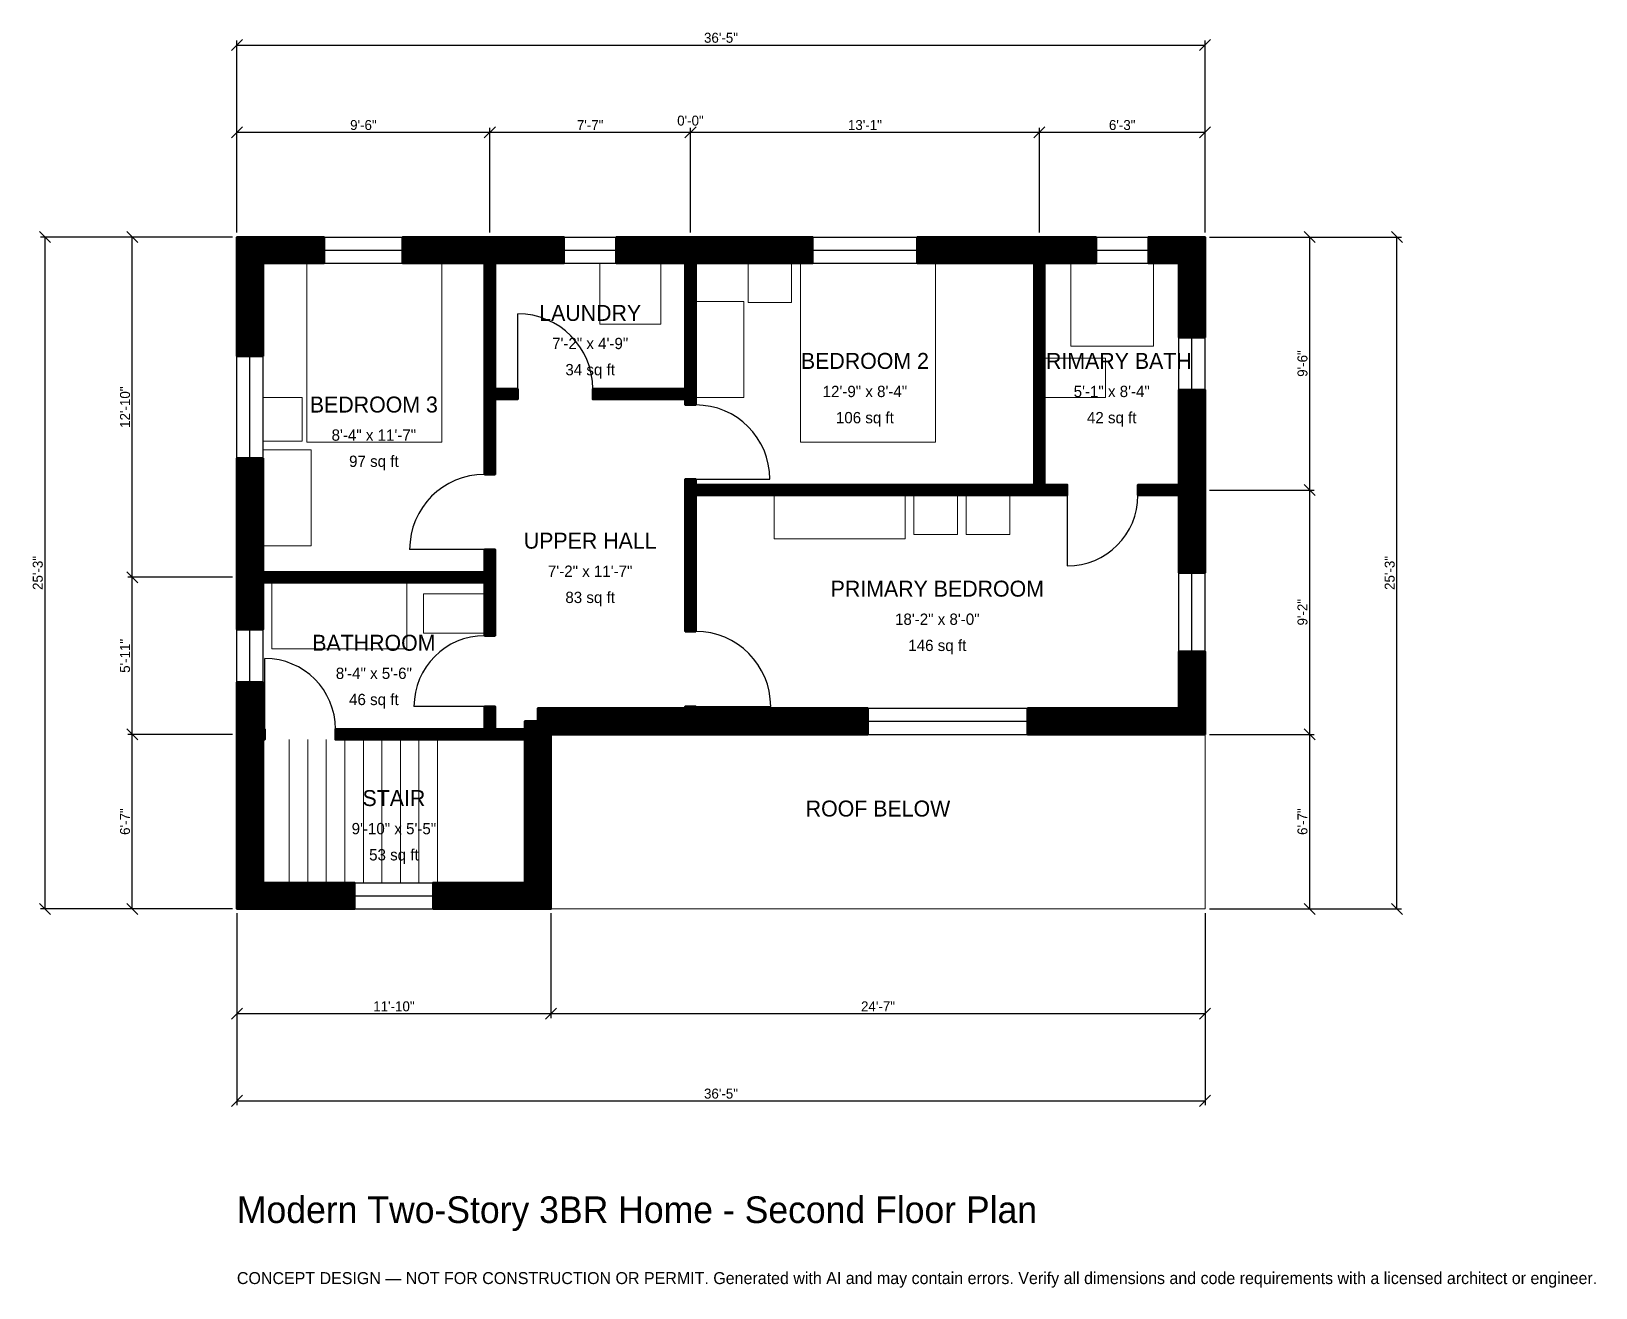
# Model space of a CAD drawing. Header units: inches. Extents: x -93 to 613, y -171 to 396.
import ezdxf
from ezdxf.enums import TextEntityAlignment as Align

# ---------------------------------------------------------------- set-up
doc = ezdxf.new("R2010")
doc.units = ezdxf.units.IN
doc.header["$MEASUREMENT"] = 0
doc.linetypes.add('DASHED', pattern=[0.6, 0.5, -0.1])
for name, color, linetype, lineweight in [('A-ANNO-DIMS', 1, 'Continuous', 13), ('A-ANNO-TEXT', 7, 'Continuous', 18), ('A-AREA-IDEN', 7, 'Continuous', 18), ('A-DOOR', 2, 'Continuous', 25), ('A-FLOR-FIXT', 9, 'Continuous', 13), ('A-FLOR-STRS', 3, 'Continuous', 18), ('A-FURN', 9, 'Continuous', 13), ('A-GLAZ', 4, 'Continuous', 25), ('A-SITE-PAVE', 8, 'Continuous', 13), ('A-WALL', 7, 'Continuous', 50), ('A-WALL-PATT', 8, 'Continuous', 13)]:
    doc.layers.add(name, color=color, linetype=linetype, lineweight=lineweight)
doc.dimstyles.new('PLAN', dxfattribs={"dimtxt": 4.5, "dimasz": 3, "dimexe": 2, "dimexo": 2, "dimgap": 1, "dimtad": 1, "dimdec": 0, "dimlunit": 4, "dimtsz": 2.5, "dimcen": 2.5, "dimclrd": 1, "dimclre": 1, "dimazin": 3, "dimtfac": 1, "dimtmove": 0, "dimatfit": 3})

msp = doc.modelspace()

# ---------------------------------------------------------------- hatches: boundary and pattern name
at = {"layer": 'A-WALL-PATT'}
h = msp.add_hatch(dxfattribs=at)
h.set_pattern_fill('ANSI31', color=8, scale=0.8)
h.paths.add_polyline_path([(88.5827, 0), (88.5827, 11.811), (129.9213, 11.811), (129.9213, 76.378), (116.5354, 76.378), (111.811, 76.378), (44.4882, 76.378), (44.4882, 81.1024), (111.811, 81.1024), (111.811, 91.3386), (116.5354, 91.3386), (116.5354, 81.1024), (129.9213, 81.1024), (129.9213, 84.6457), (135.8268, 84.6457), (135.8268, 90.5512), (198.8189, 90.5512), (202.3622, 90.5512), (202.3622, 91.3386), (207.0866, 91.3386), (207.0866, 90.5512), (210.6299, 90.5512), (284.8425, 90.5512), (284.8425, 78.7402), (210.6299, 78.7402), (207.0866, 78.7402), (207.0866, 78.7401), (202.3622, 78.7401), (202.3622, 78.7402), (198.8189, 78.7402), (144.0945, 78.7402), (144.0945, 78.7401), (141.7323, 78.7401), (141.7323, 76.378), (141.7323, 76.378), (141.7323, 11.811), (141.7323, 11.811), (141.7323, 0), (141.7323, 0), (141.7323, 0), (129.9213, 0), (129.9213, 0), (88.5827, 0)])
h.paths.add_polyline_path([(11.811, 0), (11.811, 0), (0, 0), (0, 0), (0, 0), (0, 0), (0, 0), (0, 11.811), (0, 11.811), (0, 72.8346), (0, 76.378), (0, 76.378), (0, 81.1024), (0, 81.1024), (0, 84.6457), (0, 102.3622), (11.811, 102.3622), (11.811, 84.6457), (11.811, 81.1024), (12.5984, 81.1024), (12.5984, 76.378), (11.811, 76.378), (11.811, 72.8346), (11.811, 11.811), (53.1496, 11.811), (53.1496, 0), (11.811, 0)])
h.paths.add_polyline_path([(0, 143.7008), (0, 147.2441), (0, 147.2441), (0, 151.9685), (0, 151.9685), (0, 155.5118), (0, 203.3465), (11.811, 203.3465), (11.811, 155.5118), (11.811, 151.9685), (111.811, 151.9685), (111.811, 162.2047), (116.5354, 162.2047), (116.5354, 151.9685), (116.5354, 147.2441), (116.5354, 123.2283), (111.811, 123.2283), (111.811, 147.2441), (11.811, 147.2441), (11.811, 143.7008), (11.811, 125.9843), (0, 125.9843), (0, 143.7008)])
h.paths.add_polyline_path([(0, 291.3386), (0, 291.3386), (0, 303.1496), (0, 303.1496), (0, 303.1496), (0, 303.1496), (11.811, 303.1496), (11.811, 303.1496), (39.3701, 303.1496), (39.3701, 291.3386), (11.811, 291.3386), (11.811, 249.4094), (0, 249.4094), (0, 291.3386)])
h.paths.add_polyline_path([(108.2677, 303.1496), (108.2677, 303.1496), (111.811, 303.1496), (111.811, 303.1496), (116.5354, 303.1496), (116.5354, 303.1496), (147.6378, 303.1496), (147.6378, 291.3386), (120.0787, 291.3386), (120.0787, 291.3386), (116.5354, 291.3386), (116.5354, 234.6457), (126.7717, 234.6457), (126.7717, 229.9213), (116.5354, 229.9213), (116.5354, 196.063), (111.811, 196.063), (111.811, 229.9213), (111.811, 234.6457), (111.811, 291.3386), (74.8031, 291.3386), (74.8031, 303.1496), (108.2677, 303.1496)])
h.paths.add_polyline_path([(202.3622, 303.1496), (202.3622, 303.1496), (207.0866, 303.1496), (207.0866, 303.1496), (210.6299, 303.1496), (210.6299, 303.1496), (259.8425, 303.1496), (259.8425, 291.3386), (207.0866, 291.3386), (207.0866, 234.6457), (207.0866, 229.9213), (207.0866, 227.3622), (202.3622, 227.3622), (202.3622, 229.9213), (160.6299, 229.9213), (160.6299, 234.6457), (202.3622, 234.6457), (202.3622, 291.3386), (198.8189, 291.3386), (198.8189, 291.3386), (171.2598, 291.3386), (171.2598, 303.1496), (202.3622, 303.1496)])
h.paths.add_polyline_path([(356.2992, 303.1496), (359.8425, 303.1496), (359.8425, 303.1496), (364.5669, 303.1496), (364.5669, 303.1496), (368.1102, 303.1496), (387.7953, 303.1496), (387.7953, 291.3386), (368.1102, 291.3386), (364.5669, 291.3386), (364.5669, 191.3386), (374.8031, 191.3386), (374.8031, 186.6142), (364.5669, 186.6142), (359.8425, 186.6142), (207.0866, 186.6142), (207.0866, 125.1969), (202.3622, 125.1969), (202.3622, 186.6142), (202.3622, 191.3386), (202.3622, 193.8976), (207.0866, 193.8976), (207.0866, 191.3386), (359.8425, 191.3386), (359.8425, 291.3386), (356.2992, 291.3386), (307.0866, 291.3386), (307.0866, 303.1496), (356.2992, 303.1496)])
h.paths.add_polyline_path([(425.1968, 303.1496), (425.1968, 303.1496), (437.0079, 303.1496), (437.0079, 303.1496), (437.0079, 303.1496), (437.0079, 291.3386), (437.0079, 291.3386), (437.0079, 257.874), (425.1968, 257.874), (425.1968, 291.3386), (411.4173, 291.3386), (411.4173, 303.1496), (425.1968, 303.1496)])
h.paths.add_polyline_path([(437.0079, 194.8819), (437.0079, 194.8819), (437.0079, 191.3386), (437.0079, 191.3386), (437.0079, 186.6142), (437.0079, 186.6142), (437.0079, 151.5748), (425.1968, 151.5748), (425.1968, 183.0709), (425.1968, 183.0709), (425.1968, 186.6142), (406.6929, 186.6142), (406.6929, 191.3386), (425.1968, 191.3386), (425.1968, 234.252), (437.0079, 234.252), (437.0079, 194.8819)])
h.paths.add_polyline_path([(437.0079, 90.5512), (437.0079, 90.5512), (437.0079, 78.7402), (437.0079, 78.7402), (437.0079, 78.7401), (425.1968, 78.7401), (425.1968, 78.7402), (356.8898, 78.7402), (356.8898, 90.5512), (425.1968, 90.5512), (425.1968, 116.1417), (437.0079, 116.1417), (437.0079, 90.5512)])

# ---------------------------------------------------------------- linework, layer by layer
at = {"layer": 'A-DOOR'}
for p, q in [((126.7717, 234.6457), (126.7717, 268.5039)), ((207.0866, 193.8976), (240.5512, 193.8976)), ((374.8031, 186.6142), (374.8031, 154.7244)), ((111.811, 162.2047), (77.9528, 162.2047)), ((12.5984, 81.1024), (12.5984, 112.9921)), ((111.811, 91.3386), (79.9213, 91.3386)), ((207.0866, 91.3386), (240.9449, 91.3386))]:
    msp.add_line(p, q, dxfattribs=at)
for centre, radius, start, end in [((126.7717, 234.6457), 33.8583, 0, 90), ((207.0866, 193.8976), 33.4646, 0, 90), ((111.811, 162.2047), 33.8583, 90, 180), ((374.8031, 186.6142), 31.8898, 270, 360), ((111.811, 91.3386), 31.8898, 90, 180), ((207.0866, 91.3386), 33.8583, 0, 90), ((12.5984, 81.1024), 31.8898, 0, 90)]:
    msp.add_arc(centre, radius, start, end, dxfattribs=at)
at = {"layer": 'A-FLOR-FIXT'}
for points in [[(376.378, 253.937), (413.7795, 253.937), (413.7795, 291.3386), (376.378, 291.3386)], [(364.5669, 230.7087), (392.126, 230.7087), (392.126, 248.4252), (364.5669, 248.4252)], [(15.748, 117.3228), (76.7717, 117.3228), (76.7717, 147.2441), (15.748, 147.2441)], [(84.252, 124.4094), (111.811, 124.4094), (111.811, 142.126), (84.252, 142.126)]]:
    msp.add_lwpolyline(points, close=True, dxfattribs=at)
at = {"layer": 'A-FLOR-STRS'}
for p, q in [((23.622, 11.811), (23.622, 76.378)), ((31.9882, 11.811), (31.9882, 76.378)), ((40.3543, 11.811), (40.3543, 76.378)), ((48.7205, 11.811), (48.7205, 76.378)), ((57.0866, 11.811), (57.0866, 76.378)), ((65.4528, 11.811), (65.4528, 76.378)), ((73.8189, 11.811), (73.8189, 76.378)), ((82.185, 11.811), (82.185, 76.378)), ((90.5512, 11.811), (90.5512, 76.378))]:
    msp.add_line(p, q, dxfattribs=at)
at = {"layer": 'A-FURN'}
for points in [[(31.4961, 210.6299), (92.5197, 210.6299), (92.5197, 291.3386), (31.4961, 291.3386)], [(163.7795, 263.7795), (191.3386, 263.7795), (191.3386, 291.3386), (163.7795, 291.3386)], [(230.7087, 273.622), (250.3937, 273.622), (250.3937, 291.3386), (230.7087, 291.3386)], [(254.3307, 210.6299), (315.3543, 210.6299), (315.3543, 291.3386), (254.3307, 291.3386)], [(207.0866, 230.7087), (228.7402, 230.7087), (228.7402, 274.0157), (207.0866, 274.0157)], [(11.811, 211.0236), (29.5276, 211.0236), (29.5276, 230.7087), (11.811, 230.7087)], [(11.811, 163.7795), (33.4646, 163.7795), (33.4646, 207.0866), (11.811, 207.0866)], [(242.5197, 166.9291), (301.5748, 166.9291), (301.5748, 186.6142), (242.5197, 186.6142)], [(305.5118, 168.8976), (325.1969, 168.8976), (325.1969, 186.6142), (305.5118, 186.6142)], [(329.1339, 168.8976), (348.8189, 168.8976), (348.8189, 186.6142), (329.1339, 186.6142)]]:
    msp.add_lwpolyline(points, close=True, dxfattribs=at)
at = {"layer": 'A-GLAZ'}
for p, q in [((39.3701, 303.1496), (74.8031, 303.1496)), ((39.3701, 297.2441), (74.8031, 297.2441)), ((147.6378, 303.1496), (171.2598, 303.1496)), ((147.6378, 297.2441), (171.2598, 297.2441)), ((259.8425, 303.1496), (307.0866, 303.1496)), ((259.8425, 297.2441), (307.0866, 297.2441)), ((387.7953, 303.1496), (411.4173, 303.1496)), ((387.7953, 297.2441), (411.4173, 297.2441)), ((39.3701, 291.3386), (74.8031, 291.3386)), ((147.6378, 291.3386), (171.2598, 291.3386)), ((259.8425, 291.3386), (307.0866, 291.3386)), ((387.7953, 291.3386), (411.4173, 291.3386)), ((425.1968, 234.252), (425.1968, 257.874)), ((431.1024, 234.252), (431.1024, 257.874)), ((437.0079, 234.252), (437.0079, 257.874)), ((0, 203.3465), (0, 249.4094)), ((5.9055, 203.3465), (5.9055, 249.4094)), ((11.811, 203.3465), (11.811, 249.4094)), ((425.1968, 116.1417), (425.1968, 151.5748)), ((431.1024, 116.1417), (431.1024, 151.5748)), ((437.0079, 116.1417), (437.0079, 151.5748)), ((0, 102.3622), (0, 125.9843)), ((5.9055, 102.3622), (5.9055, 125.9843)), ((11.811, 102.3622), (11.811, 125.9843)), ((284.8425, 90.5512), (356.8898, 90.5512)), ((284.8425, 84.6457), (356.8898, 84.6457)), ((284.8425, 78.7402), (356.8898, 78.7402)), ((53.1496, 11.811), (88.5827, 11.811)), ((53.1496, 5.9055), (88.5827, 5.9055)), ((53.1496, 0), (88.5827, 0))]:
    msp.add_line(p, q, dxfattribs=at)
at = {"layer": 'A-SITE-PAVE', "linetype": 'DASHED'}
msp.add_lwpolyline([(141.7323, 0), (437.0079, 0), (437.0079, 78.7402), (141.7323, 78.7402)], close=True, dxfattribs=at)
at = {"layer": 'A-WALL'}
for points in [[(0, 291.3386), (0, 291.3386), (0, 303.1496), (0, 303.1496), (0, 303.1496), (0, 303.1496), (11.811, 303.1496), (11.811, 303.1496), (39.3701, 303.1496), (39.3701, 291.3386), (11.811, 291.3386), (11.811, 249.4094), (0, 249.4094), (0, 291.3386)], [(108.2677, 303.1496), (108.2677, 303.1496), (111.811, 303.1496), (111.811, 303.1496), (116.5354, 303.1496), (116.5354, 303.1496), (147.6378, 303.1496), (147.6378, 291.3386), (120.0787, 291.3386), (120.0787, 291.3386), (116.5354, 291.3386), (116.5354, 234.6457), (126.7717, 234.6457), (126.7717, 229.9213), (116.5354, 229.9213), (116.5354, 196.063), (111.811, 196.063), (111.811, 229.9213), (111.811, 234.6457), (111.811, 291.3386), (74.8031, 291.3386), (74.8031, 303.1496), (108.2677, 303.1496)], [(202.3622, 303.1496), (202.3622, 303.1496), (207.0866, 303.1496), (207.0866, 303.1496), (210.6299, 303.1496), (210.6299, 303.1496), (259.8425, 303.1496), (259.8425, 291.3386), (207.0866, 291.3386), (207.0866, 234.6457), (207.0866, 229.9213), (207.0866, 227.3622), (202.3622, 227.3622), (202.3622, 229.9213), (160.6299, 229.9213), (160.6299, 234.6457), (202.3622, 234.6457), (202.3622, 291.3386), (198.8189, 291.3386), (198.8189, 291.3386), (171.2598, 291.3386), (171.2598, 303.1496), (202.3622, 303.1496)], [(356.2992, 303.1496), (359.8425, 303.1496), (359.8425, 303.1496), (364.5669, 303.1496), (364.5669, 303.1496), (368.1102, 303.1496), (387.7953, 303.1496), (387.7953, 291.3386), (368.1102, 291.3386), (364.5669, 291.3386), (364.5669, 191.3386), (374.8031, 191.3386), (374.8031, 186.6142), (364.5669, 186.6142), (359.8425, 186.6142), (207.0866, 186.6142), (207.0866, 125.1969), (202.3622, 125.1969), (202.3622, 186.6142), (202.3622, 191.3386), (202.3622, 193.8976), (207.0866, 193.8976), (207.0866, 191.3386), (359.8425, 191.3386), (359.8425, 291.3386), (356.2992, 291.3386), (307.0866, 291.3386), (307.0866, 303.1496), (356.2992, 303.1496)], [(425.1968, 303.1496), (425.1968, 303.1496), (437.0079, 303.1496), (437.0079, 303.1496), (437.0079, 303.1496), (437.0079, 291.3386), (437.0079, 291.3386), (437.0079, 257.874), (425.1968, 257.874), (425.1968, 291.3386), (411.4173, 291.3386), (411.4173, 303.1496), (425.1968, 303.1496)], [(437.0079, 194.8819), (437.0079, 194.8819), (437.0079, 191.3386), (437.0079, 191.3386), (437.0079, 186.6142), (437.0079, 186.6142), (437.0079, 151.5748), (425.1968, 151.5748), (425.1968, 183.0709), (425.1968, 183.0709), (425.1968, 186.6142), (406.6929, 186.6142), (406.6929, 191.3386), (425.1968, 191.3386), (425.1968, 234.252), (437.0079, 234.252), (437.0079, 194.8819)], [(0, 143.7008), (0, 147.2441), (0, 147.2441), (0, 151.9685), (0, 151.9685), (0, 155.5118), (0, 203.3465), (11.811, 203.3465), (11.811, 155.5118), (11.811, 151.9685), (111.811, 151.9685), (111.811, 162.2047), (116.5354, 162.2047), (116.5354, 151.9685), (116.5354, 147.2441), (116.5354, 123.2283), (111.811, 123.2283), (111.811, 147.2441), (11.811, 147.2441), (11.811, 143.7008), (11.811, 125.9843), (0, 125.9843), (0, 143.7008)], [(437.0079, 90.5512), (437.0079, 90.5512), (437.0079, 78.7402), (437.0079, 78.7402), (437.0079, 78.7401), (425.1968, 78.7401), (425.1968, 78.7402), (356.8898, 78.7402), (356.8898, 90.5512), (425.1968, 90.5512), (425.1968, 116.1417), (437.0079, 116.1417), (437.0079, 90.5512)], [(11.811, 0), (11.811, 0), (0, 0), (0, 0), (0, 0), (0, 0), (0, 0), (0, 11.811), (0, 11.811), (0, 72.8346), (0, 76.378), (0, 76.378), (0, 81.1024), (0, 81.1024), (0, 84.6457), (0, 102.3622), (11.811, 102.3622), (11.811, 84.6457), (11.811, 81.1024), (12.5984, 81.1024), (12.5984, 76.378), (11.811, 76.378), (11.811, 72.8346), (11.811, 11.811), (53.1496, 11.811), (53.1496, 0), (11.811, 0)], [(88.5827, 0), (88.5827, 11.811), (129.9213, 11.811), (129.9213, 76.378), (116.5354, 76.378), (111.811, 76.378), (44.4882, 76.378), (44.4882, 81.1024), (111.811, 81.1024), (111.811, 91.3386), (116.5354, 91.3386), (116.5354, 81.1024), (129.9213, 81.1024), (129.9213, 84.6457), (135.8268, 84.6457), (135.8268, 90.5512), (198.8189, 90.5512), (202.3622, 90.5512), (202.3622, 91.3386), (207.0866, 91.3386), (207.0866, 90.5512), (210.6299, 90.5512), (284.8425, 90.5512), (284.8425, 78.7402), (210.6299, 78.7402), (207.0866, 78.7402), (207.0866, 78.7401), (202.3622, 78.7401), (202.3622, 78.7402), (198.8189, 78.7402), (144.0945, 78.7402), (144.0945, 78.7401), (141.7323, 78.7401), (141.7323, 76.378), (141.7323, 76.378), (141.7323, 11.811), (141.7323, 11.811), (141.7323, 0), (141.7323, 0), (141.7323, 0), (129.9213, 0), (129.9213, 0), (88.5827, 0)]]:
    msp.add_lwpolyline(points, close=True, dxfattribs=at)

# ---------------------------------------------------------------- texts
at = {"layer": 'A-ANNO-TEXT'}
for s, height, p in [('Modern Two-Story 3BR Home - Second Floor Plan', 12, (0, -141.7323)), ('CONCEPT DESIGN — NOT FOR CONSTRUCTION OR PERMIT. Generated with AI and may contain errors. Verify all dimensions and code requirements with a licensed architect or engineer.', 5.4, (0, -169.2913))]:
    msp.add_text(s, height=height, dxfattribs=at).set_placement(p)
at = {"layer": 'A-AREA-IDEN'}
for s, height, p in [('LAUNDRY', 7.2, (159.4488, 268.8976)), ('7\'-2" x 4\'-9"', 5.1, (159.4488, 255.1181)), ('BEDROOM 2', 7.2, (283.4646, 247.2441)), ('PRIMARY BATH', 7.2, (394.8819, 247.2441)), ('34 sq ft', 5.1, (159.4488, 243.3071)), ('12\'-9" x 8\'-4"', 5.1, (283.4646, 233.4646)), ('5\'-1" x 8\'-4"', 5.1, (394.8819, 233.4646)), ('BEDROOM 3', 7.2, (61.811, 227.5591)), ('106 sq ft', 5.1, (283.4646, 221.6535)), ('42 sq ft', 5.1, (394.8819, 221.6535)), ('8\'-4" x 11\'-7"', 5.1, (61.811, 213.7795)), ('97 sq ft', 5.1, (61.811, 201.9685)), ('UPPER HALL', 7.2, (159.4488, 166.1417)), ('7\'-2" x 11\'-7"', 5.1, (159.4488, 152.3622)), ('83 sq ft', 5.1, (159.4488, 140.5512)), ('PRIMARY BEDROOM', 7.2, (316.1417, 144.4882)), ('18\'-2" x 8\'-0"', 5.1, (316.1417, 130.7087)), ('BATHROOM', 7.2, (61.811, 120.0787)), ('146 sq ft', 5.1, (316.1417, 118.8976)), ('8\'-4" x 5\'-6"', 5.1, (61.811, 106.2992)), ('46 sq ft', 5.1, (61.811, 94.4882)), ('STAIR', 7.2, (70.8661, 50)), ('ROOF BELOW', 7.2, (289.3701, 45.2756)), ('9\'-10" x 5\'-5"', 5.1, (70.8661, 36.2205)), ('53 sq ft', 5.1, (70.8661, 24.4094))]:
    msp.add_text(s, height=height, dxfattribs=at).set_placement(p, align=Align.MIDDLE_CENTER)

# ---------------------------------------------------------------- dimensions: what is measured, and where the dimension line sits
at = {"layer": 'A-ANNO-DIMS'}
for base, p1, p2, text in [((0, 389.7638), (0, 303.1496), (437.0079, 303.1496), '36\'-5"'), ((0, 350.3937), (0, 303.1496), (114.1732, 303.1496), '9\'-6"'), ((114.1732, 350.3937), (114.1732, 303.1496), (204.7244, 303.1496), '7\'-7"'), ((204.7244, 350.3937), (204.7244, 303.1496), (204.7244, 303.1496), '0\'-0"'), ((204.7244, 350.3937), (204.7244, 303.1496), (362.2047, 303.1496), '13\'-1"'), ((362.2047, 350.3937), (362.2047, 303.1496), (437.0079, 303.1496), '6\'-3"'), ((0, -47.2441), (0, 0), (141.7323, 0), '11\'-10"'), ((0, -86.6142), (0, 0), (437.0079, 0), '36\'-5"'), ((141.7323, -47.2441), (141.7323, 0), (437.0079, 0), '24\'-7"')]:
    msp.add_linear_dim(base=base, p1=p1, p2=p2, text=text, dimstyle='PLAN', dxfattribs=at).render()
for base, p1, p2, text in [((-86.6142, 0), (0, 0), (0, 303.1496), '25\'-3"'), ((-47.2441, 149.6063), (0, 149.6063), (0, 303.1496), '12\'-10"'), ((484.252, 188.9764), (437.0079, 188.9764), (437.0079, 303.1496), '9\'-6"'), ((523.622, 0), (437.0079, 0), (437.0079, 303.1496), '25\'-3"'), ((484.252, 78.7402), (437.0079, 78.7402), (437.0079, 188.9764), '9\'-2"'), ((-47.2441, 78.7402), (0, 78.7402), (0, 149.6063), '5\'-11"'), ((-47.2441, 0), (0, 0), (0, 78.7402), '6\'-7"'), ((484.252, 0), (437.0079, 0), (437.0079, 78.7402), '6\'-7"')]:
    msp.add_linear_dim(base=base, p1=p1, p2=p2, angle=90, text=text, dimstyle='PLAN', dxfattribs=at).render()

doc.saveas('drawing.dxf')
